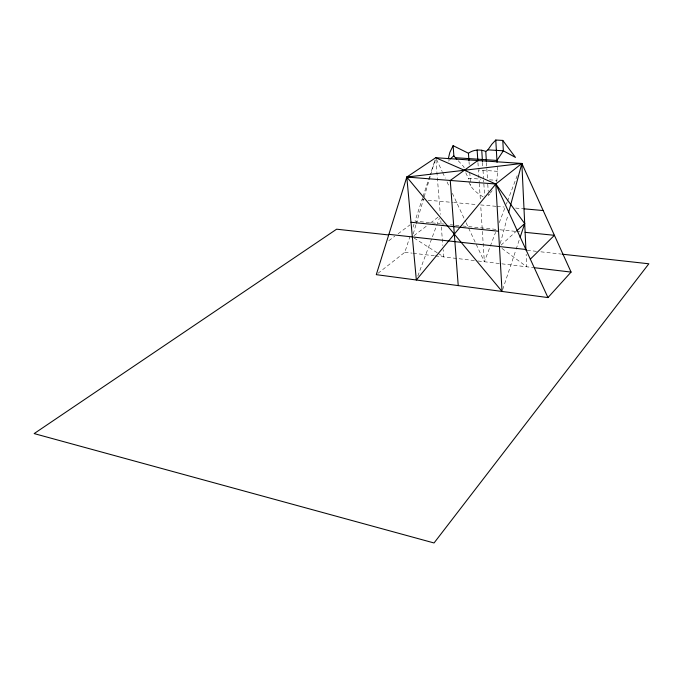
<?xml version="1.0" encoding="UTF-8"?>
<svg xmlns="http://www.w3.org/2000/svg" width="683" height="683" viewBox="0 0 683 683"><rect width="100%" height="100%" fill="white"/><g stroke="black" fill="none" stroke-linecap="round" stroke-linejoin="round"><path stroke-width="0.51" stroke-dasharray="3.42 2.56" d="M496.729 182.165L497.565 171.331L497.275 166.276M500.28 243.481L508.015 214.769M413.241 233.936L415.896 224.92M416.195 223.922L423.588 198.881M424.177 196.883L430.401 175.796M430.7 174.797L435.139 159.737L430.188 174.703M377.964 273.337L404.831 252.266L410.082 236.198M413.036 227.166L414.018 224.152M422.675 197.677L415.008 221.138L440.023 223.683M422.999 196.678L429.855 175.702M502.705 289.481L515.836 250.123M516.169 249.141L519.447 239.306M417.817 276.026L436.317 226.329M436.685 225.33L439.28 218.364M466.105 222.726L484.341 261.751L489.95 247.067M490.317 246.085L495.551 232.382M499.264 222.658L504.814 208.102M506.316 204.157L507.076 202.168M507.46 201.178L517.304 175.369M448.646 161.162L449.534 159.574M489.711 193.946L488.473 195.603L488.285 192.478M490.326 193.118L492.187 190.642M501.023 245.12L516.015 231.477M414 235.669L427.191 225.527M430.495 222.982L438.742 216.639M388.84 240.689L394.748 236.275M398.129 233.757L409.937 224.92M497.565 171.331L478.424 169.965L479.244 182.6M465.772 172.748L468.316 178.195L480.841 179.151M489.583 179.817L496.865 180.372M422.026 199.675L424.049 199.854M428.104 200.221L452.667 202.424M453.7 202.518L476.529 204.567M495.995 206.309L480.678 204.934L484.341 261.751M497.019 206.403L504.165 207.043M515.639 208.067L522.956 208.725M442.097 223.896L444.163 224.109M450.353 224.733L454.477 225.151M455.51 225.262L461.691 225.885M462.724 225.996L496.669 229.445M499.828 229.77L515.631 231.375M516.69 231.486L519.848 231.802M527.139 250.294L536.667 251.353M540.902 251.822L561.008 254.05M404.831 252.266L412.19 253.145M413.241 253.265L434.277 255.775M435.327 255.903L477.058 260.88M478.1 261L533.082 267.557M483.18 196.926C476.307 192.632 468.76 187.031 468.316 178.195M414.154 238.085L437.479 252.923M438.375 253.495L443.745 256.902L443.156 249.662M501.937 248.407L526.747 266.805L526.158 254.272M458.242 160.744L463.842 166.797L464.218 168.24M436.522 159.412L442.183 171.527M442.627 172.475L445.282 178.161M447.058 181.951L449.269 186.69M452.368 193.315L465.661 221.77M435.908 159.848L440.304 214.36M440.817 220.635L441.073 223.793M441.32 226.893L442.823 245.521M469.016 161.521L469.212 164.449M469.75 172.329L470.655 185.767M477.955 162.639L478.365 168.983M479.304 183.505L480.414 200.708M482.522 162.434L482.77 166.362M483.018 170.289L483.521 178.348M483.641 180.261L483.752 182.062M483.863 183.864L484.623 195.901M486.458 162.699L487.44 178.647M487.773 184.171L488.217 191.445"/><path stroke-width="1.02" d="M448.27 158.951L449.832 152.42L453.119 145.667L468.453 153.248C473.413 149.594 480.132 149.116 485.775 151.421L487.935 149.859L491.837 144.25L495.781 140.032L502.782 140.416L515.46 157.414L503.345 150.789L487.935 149.859M508.57 212.712L521.855 163.459L435.737 157.722L406.803 177.059L376.282 274.651L547.962 297.575L571.073 272.09L521.855 163.459L406.803 177.059L416.34 280.004L495.824 184.017L521.855 163.459L525.953 250.098M520.105 237.343L524.698 223.572L495.824 184.017L435.737 157.722M530.324 259.164L554.408 235.319L525.116 232.34M516.809 230.752L524.698 223.572M450.234 158.96L453.743 155.886L456.833 159.233M477.818 160.522L450.259 180.457L458.225 285.596M455.433 157.713L496.951 160.445L503.345 150.789L502.782 140.416M495.824 184.017L406.803 177.059L502.048 291.445L495.824 184.017L547.962 297.575M523.998 208.819L543.19 210.543M410.987 222.248L498.556 231.23M388.883 234.346L525.876 249.474M388.499 234.935L336.634 229.189L34.15 433.585L434.046 542.968L648.85 263.783L562.066 254.17M534.132 267.685L571.073 272.09M453.119 145.667L453.879 156.04M468.453 153.248L468.948 160.548M477.135 149.953L477.861 161.145M481.754 150.234L482.463 161.453M485.775 151.421L486.398 161.717M495.781 140.032L497.053 162.349"/></g></svg>
